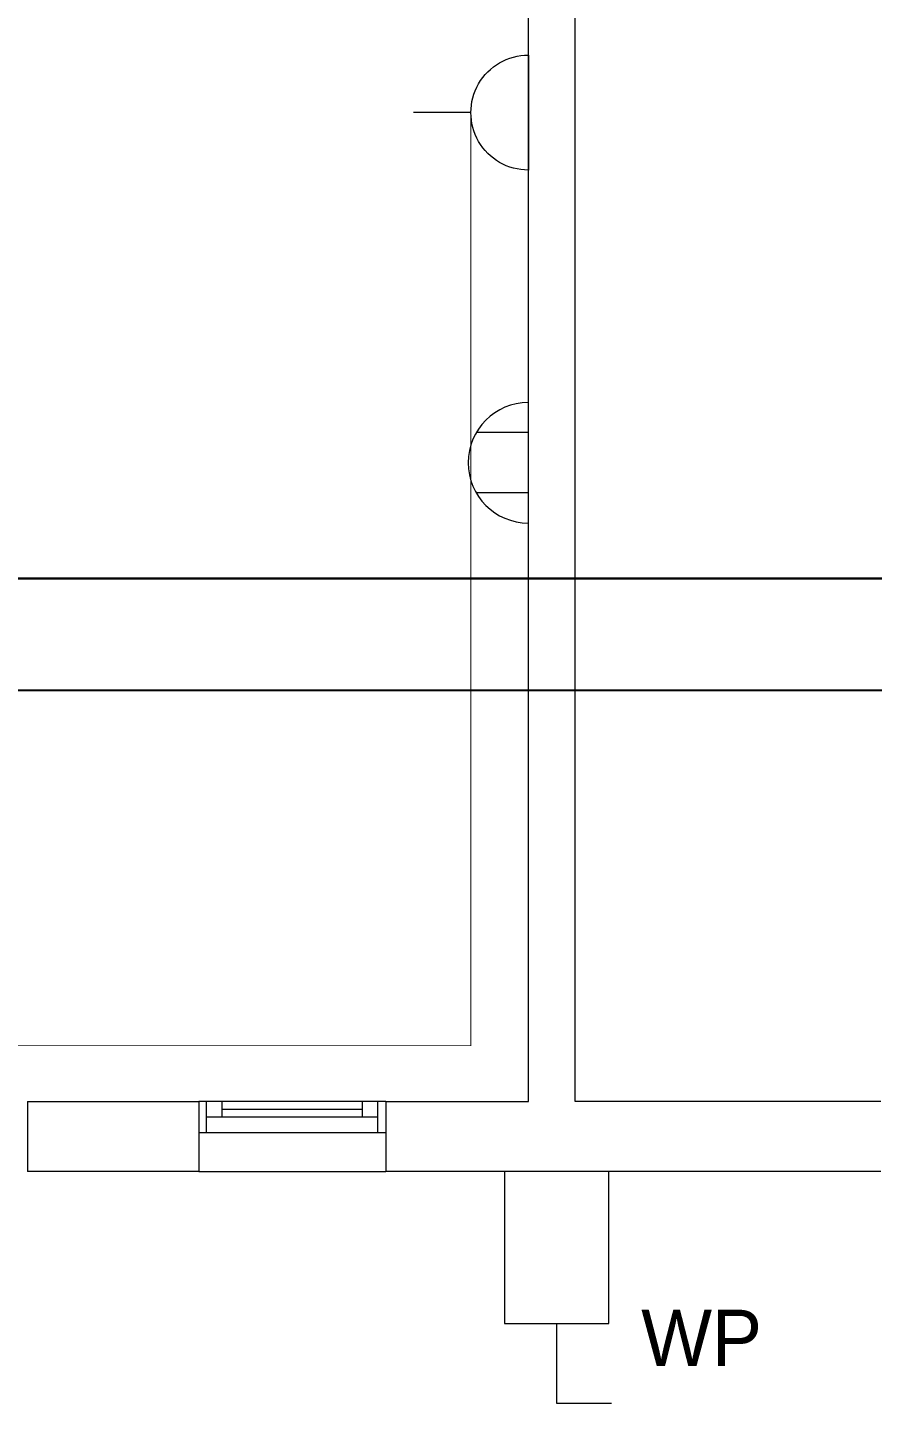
# Model space of a CAD drawing. Header units: metres. Extents: x 75097 to 220695, y -1557923 to -1361206.
# Drawn here: x 131488 to 134201, y -1471927 to -1467509 of the extents above; entities that cross this region are included whole.
import ezdxf

# ---------------------------------------------------------------- set-up
doc = ezdxf.new("R2010")
doc.units = ezdxf.units.M
doc.layers.get('0').update_dxf_attribs({"lineweight": 0})
for name, color, linetype, lineweight in [('A-100 - Copy$0$Aluminum', 8, 'Continuous', 0), ('A-100 - Copy$0$Proj', 8, 'Continuous', 0), ('A-100 - Copy$0$Walls', 8, 'Continuous', 0), ('E-LG', 245, 'Continuous', 30)]:
    doc.layers.add(name, color=color, linetype=linetype, lineweight=lineweight)
doc.layers.add('A-100 - Copy$0$axes', color=8, linetype='Continuous')
doc.layers.add('PD-VENT', color=8, linetype='Continuous')
doc.layers.add('E-POWR', color=7, linetype='Continuous', lineweight=9, true_color=0x4e7e3e)
doc.layers.add('E-POWR-IDEN _1-100_', color=7, linetype='Continuous', lineweight=9, true_color=0x4e7e3e)
doc.styles.add('Optima_5', font='', dxfattribs={"height": 3.001645})
doc.styles.get('Optima_5').set_extended_font_data('Optima')

# ---------------------------------------------------------------- blocks, each defined once
blk = doc.blocks.new('NORMAL SOCKET')
at = {"layer": 'E-POWR'}
for p, q in [((0, 307.7), (0, 615.4)), ((-307.7, 0), (307.7, 0))]:
    blk.add_line(p, q, dxfattribs=at)
blk.add_ellipse((0, 0), major_axis=(32.8, 305.9), ratio=1, start_param=4.81904, end_param=7.960633, dxfattribs=at)
blk = doc.blocks.new('GI-041_dwg__U120-3902841-GI-041')
at = {"layer": 'E-POWR', "flags": 128}
blk.add_lwpolyline([(-0.1145, 0), (0.1145, 0), (0.1145, 0.1572), (-0.1145, 0.1572)], close=True, dxfattribs=at)
blk.add_lwpolyline([(0.2354, 0.1613), (0.2354, 0.0786), (0.1145, 0.0786)], dxfattribs=at)
blk = doc.blocks.new('WALL OUTLET')
at = {"layer": 'E-POWR', "extrusion": (9.94399e-05, 4.90741e-07, 1)}
blk.add_line((-193.4, 0, 0), (193.4, 0, 0), dxfattribs=at)
blk.add_line((-193.4, 0, 0), (193.4, 0, 0), dxfattribs=at)
at = {"layer": 'E-POWR', "extrusion": (9.94399e-05, 4.90741e-07, 1), "elevation": 0}
for points in [[(-96.7, 0), (-96.7, 167.5)], [(96.7, 0), (96.7, 167.5)]]:
    blk.add_lwpolyline(points, dxfattribs=at)
at = {"layer": 'E-POWR', "extrusion": (9.94399e-05, 4.90741e-07, 1)}
blk.add_arc((0, 0, 0), 193.4, 359.9963, 179.9963, dxfattribs=at)
blk = doc.blocks.new('A-100 - Copy')
at = {"layer": 'A-100 - Copy$0$Aluminum'}
for p, q in [((132638.3, -1470957.7), (132038.3, -1470957.7)), ((132063.3, -1471057.7), (132063.3, -1470957.7)), ((132113.3, -1471007.7), (132113.3, -1470957.7)), ((132113.3, -1470982.7), (132563.3, -1470982.7)), ((132563.3, -1471007.7), (132563.3, -1470957.7)), ((132613.3, -1471057.7), (132613.3, -1470957.7)), ((132613.3, -1471007.7), (132063.3, -1471007.7)), ((132638.3, -1471057.7), (132038.3, -1471057.7))]:
    blk.add_line(p, q, dxfattribs=at)
at = {"layer": 'A-100 - Copy$0$axes'}
blk.add_line((215795, -1469637.7, 2.4), (83877.8, -1469637.7, 2.4), dxfattribs=at)
at = {"layer": 'A-100 - Copy$0$Proj'}
blk.add_line((132038.3, -1471182.7), (132638.3, -1471182.7), dxfattribs=at)
at = {"layer": 'A-100 - Copy$0$Walls'}
for p, q in [((133096.4, -1470957.7), (133096.4, -1465052.7)), ((133246.4, -1470957.7), (133246.4, -1465052.7)), ((131488.3, -1470957.7), (132038.3, -1470957.7)), ((131488.3, -1470957.7), (131488.3, -1471182.7)), ((132038.3, -1470957.7), (132038.3, -1471182.7)), ((132638.3, -1470957.7), (132638.3, -1471182.7)), ((132638.3, -1470957.7), (133096.4, -1470957.7)), ((134228.3, -1470957.7), (133246.4, -1470957.7)), ((132038.3, -1471182.7), (131488.3, -1471182.7)), ((134228.3, -1471182.7), (132638.3, -1471182.7))]:
    blk.add_line(p, q, dxfattribs=at)

msp = doc.modelspace()

# ---------------------------------------------------------------- linework, layer by layer
at = {"layer": 'E-LG', "color": 1}
msp.add_lwpolyline([(95918.6, -1465252.9), (115237, -1465252.9), (115237, -1465905.8), (115312.2, -1465951), (115227.4, -1465994.9), (115227.4, -1468887.4), (115353.3, -1468943.6), (115222.3, -1468991.3), (115222.3, -1469278.5), (117688, -1469278.5), (117688, -1457043.1), (117707.4, -1457137.3), (119892.6, -1457137.3), (120092.1, -1457027.5), (120092.1, -1469278.5), (145729.7, -1469278.5), (145828.3, -1469612.5), (145828.3, -1469267.5), (145828.3, -1465482), (145334.4, -1465482), (145278.1, -1465376.4)], dxfattribs=at)
at = {"layer": 'E-POWR', "const_width": 3, "elevation": 0}
msp.add_lwpolyline([(115563.3, -1469153.6), (115563.3, -1470751.5), (126478.5, -1470776.2), (127259, -1470773.1), (129500.1, -1470778.2), (132911.8, -1470778.2), (132911.9, -1467788.1)], dxfattribs=at)

# ---------------------------------------------------------------- block references
at = {"color": 85, "xscale": 2127.341102341351, "yscale": 2127.341102341351, "zscale": 2127.341102341351, "rotation": 269.9999999997816}
msp.add_blockref('GI-041_dwg__U120-3902841-GI-041', (133020.2, -1471426.3), dxfattribs=at)
at = {"layer": 'E-POWR', "color": 85, "xscale": -0.6, "yscale": 0.6, "zscale": 0.6, "rotation": 90}
msp.add_blockref('NORMAL SOCKET', (133096.4, -1467782.7), dxfattribs=at)
at = {"layer": 'PD-VENT', "color": 85, "rotation": 89.99590976442055}
msp.add_blockref('WALL OUTLET', (133096.4, -1468906.9, 0), dxfattribs=at)

# ---------------------------------------------------------------- texts
at = {"layer": 'E-POWR-IDEN _1-100_', "insert": (133458.6, -1471626.2), "char_height": 180.1, "width": 3.637978807091713e-12, "attachment_point": 1, "rotation": 360, "line_spacing_factor": 1.047943, "style": 'Optima_5'}
msp.add_mtext('WP', dxfattribs=at)

# ---------------------------------------------------------------- next in the draw order: block references
msp.add_blockref('A-100 - Copy', (0, 0))

doc.saveas('drawing.dxf')
